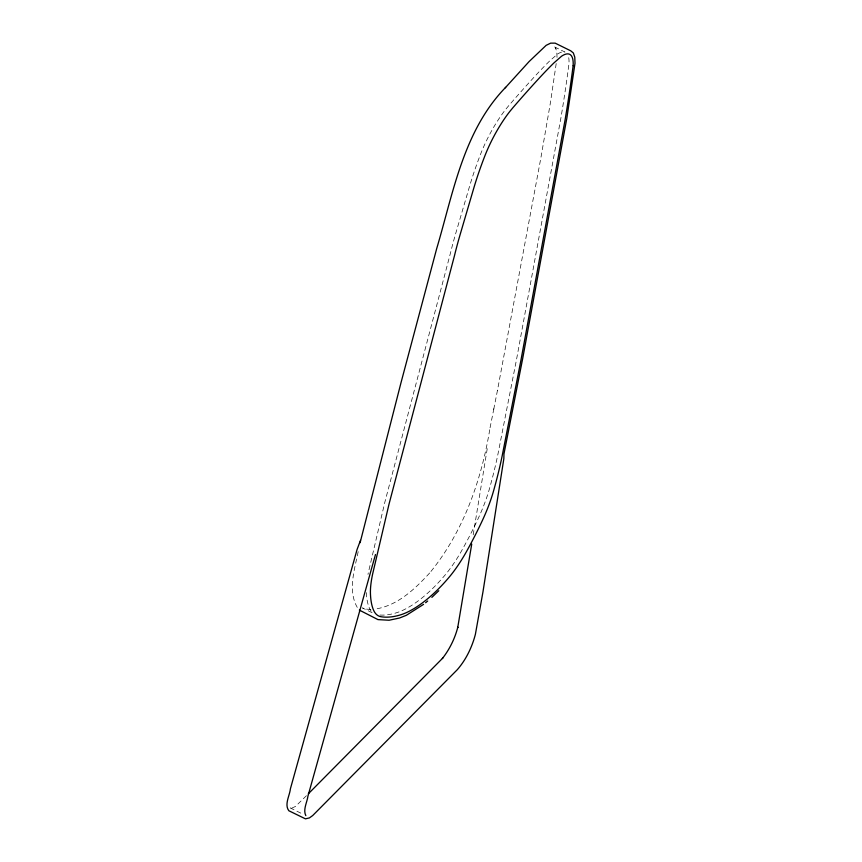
<?xml version="1.0" encoding="UTF-8"?>
<svg xmlns="http://www.w3.org/2000/svg" width="862" height="862" viewBox="0 0 862 862"><rect width="100%" height="100%" fill="white"/><g stroke="black" fill="none" stroke-linecap="round" stroke-linejoin="round"><path stroke-width="0.65" stroke-dasharray="4.31 3.23" d="M556.195 63.572L550.473 102.416L540.883 157.843L497.471 390.335M473.195 534.817L487.429 447.486M493.743 409.321L497.589 389.732M493.861 408.728L489.928 428.392L490.047 427.8C481.589 479.875 463.54 531.692 429.772 572.885L430.17 572.433C415.301 588.66 397.824 605.663 375.142 609.068M358.172 551.648C354.562 569.814 347.203 591.623 358.075 608.744M306.419 795.723L295.44 806.466L291.378 808.319L292.25 808.362L290.257 807.931L302.25 813.847M370.822 609.423L365.639 609.078L362.417 607.915L372.696 612.99M557.014 57.388L556.798 51.688L555.44 47.744L556.012 48.412L553.587 46.429L565.009 52.065A49.813 14.417 -63.7 0 0 557.402 54.166L549.654 60.965A356.609 103.214 -63.7 0 0 534.817 76.352A827.552 239.507 -63.7 0 0 508.763 105.649L505.735 109.323A60.986 17.649 -63.7 0 0 490.887 132.145A55.89 16.173 -63.7 0 0 480.371 154.707A153.35 44.382 -63.7 0 0 469.822 185.449L455.804 233.16A245.067 70.932 -63.7 0 0 450.298 253.708L384.851 502.18L368.505 571.905A82.332 23.824 -63.7 0 0 367.988 574.426M366.339 592.636A148.857 43.078 -63.7 0 0 369.227 607.721A103.796 30.041 -63.7 0 0 372.449 612.537M380.023 615.037A325.858 94.314 -63.7 0 0 396.639 612.71A215.5 62.366 -63.7 0 0 418.372 600.76A191.073 55.297 -63.7 0 0 430.526 590.502A143.448 41.516 -63.7 0 0 444.781 575.407A64.909 18.781 -63.7 0 0 462.969 548.383A147.855 42.798 -63.7 0 0 477.591 519.818A68.841 19.923 -63.7 0 0 489.444 488.765A266.767 77.214 -63.7 0 0 498.031 453.714L516.661 358.807L560.914 117.922A1191.058 344.714 -63.7 0 0 567.853 72.257L568.985 63.626A49.813 14.417 -63.7 0 0 568.241 55.771"/><path stroke-width="1.29" d="M471.729 544.105L457.7 627.719L457.819 627.127C454.931 638.473 449.576 649.334 442.357 658.536L442.756 658.094L308.305 793.816M360.1 542.704L400.981 382.793L436.7 248.579C453.293 192.765 463.454 130.765 505.671 87.342M375.476 554.557L307.906 796.262C307.098 802.414 302.799 809.72 305.838 815.624M360.488 540.377L357.062 549.536L290.397 788.827C289.707 795.691 284.137 804.483 288.835 810.743L305.428 818.846L309.415 817.919L312.723 815.527L457.269 669.72C466.051 659.689 472.042 647.179 475.393 634.324L482.989 591.752L503.839 458.713L503.958 453.929L522.609 358.926L566.884 117.943L575.008 63.238L574.782 57.161L573.338 52.959L570.741 50.826L555.16 43.143L550.656 43.143L546.163 45.33L529.139 61.525L505.272 87.795M438.769 590.739L431.862 597.366M425.623 602.732L427.681 601.029M423.587 604.348L406.39 615.285L399.494 618.022L389.074 620.241L377.955 619.606L359.346 610.102M573.144 65.684L572.002 74.304A1191.058 344.714 -63.7 0 1 565.073 119.969L520.82 360.855L502.19 455.761A266.767 77.214 -63.7 0 1 493.592 490.812A68.841 19.923 -63.7 0 1 481.739 521.866A147.855 42.798 -63.7 0 1 467.129 550.43A64.909 18.781 -63.7 0 1 448.93 577.454A143.448 41.516 -63.7 0 1 434.685 592.55A191.073 55.297 -63.7 0 1 422.52 602.807A215.5 62.366 -63.7 0 1 400.798 614.768A325.858 94.314 -63.7 0 1 381.209 616.761A103.796 30.041 -63.7 0 1 373.386 609.768A148.857 43.078 -63.7 0 1 370.445 593.606A82.332 23.824 -63.7 0 1 372.653 573.952L388.999 504.227L454.457 255.755A245.067 70.932 -63.7 0 1 459.952 235.207L473.971 187.496A153.35 44.382 -63.7 0 1 484.53 156.765A55.89 16.173 -63.7 0 1 495.036 134.192A60.986 17.649 -63.7 0 1 509.884 111.381L512.922 107.696A827.552 239.507 -63.7 0 1 538.976 78.41A356.609 103.214 -63.7 0 1 553.813 63.023L561.561 56.213A49.813 14.417 -63.7 0 1 573.144 65.684"/></g></svg>
